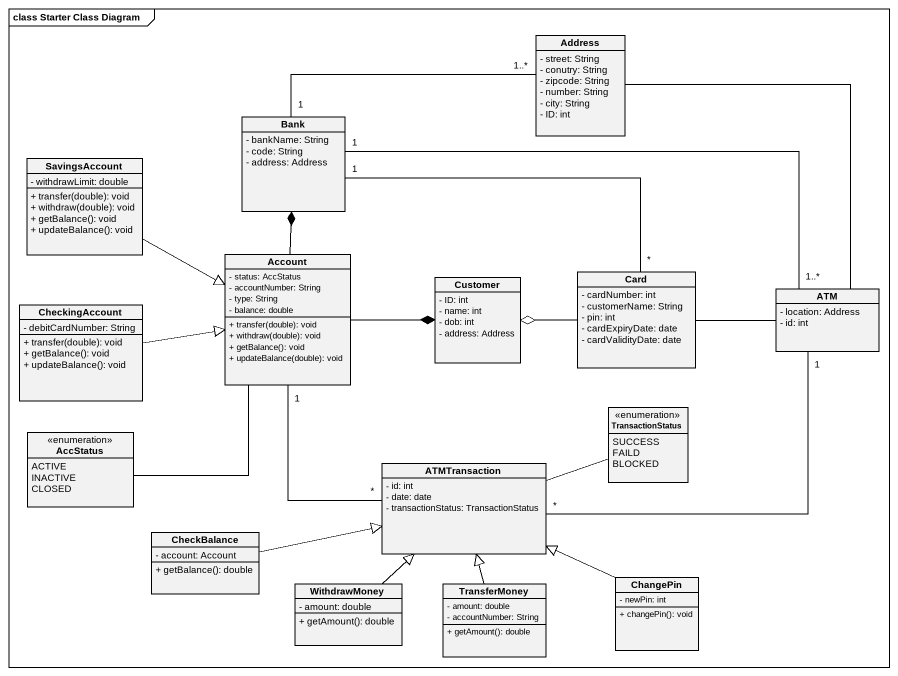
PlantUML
@startuml
mainframe class Starter Class Diagram
hide circle
hide empty members
skinparam classAttributeIconSize 0
class Address {
  - street: String
  - conutry: String
  - zipcode: String
  - number: String
  - city: String
  - ID: int
}
class Bank {
  - bankName: String
  - code: String
  - address: Address
}
class SavingsAccount {
  - withdrawLimit: double
  + transfer(double): void
  + withdraw(double): void
  + getBalance(): void
  + updateBalance(): void
}
class Account {
  - status: AccStatus
  - accountNumber: String
  - type: String
  - balance: double
  + transfer(double): void
  + withdraw(double): void
  + getBalance(): void
  + updateBalance(double): void
}
class CheckingAccount {
  - debitCardNumber: String
  + transfer(double): void
  + getBalance(): void
  + updateBalance(): void
}
class Customer {
  - ID: int
  - name: int
  - dob: int
  - address: Address
}
class "Card" as Card_ {
  - cardNumber: int
  - customerName: String
  - pin: int
  - cardExpiryDate: date
  - cardValidityDate: date
}
class ATM {
  - location: Address
  - id: int
}
enum TransactionStatus {
  SUCCESS
  FAILD
  BLOCKED
}
enum AccStatus {
  ACTIVE
  INACTIVE
  CLOSED
}
class ATMTransaction {
  - id: int
  - date: date
  - transactionStatus: TransactionStatus
}
class CheckBalance {
  - account: Account
  + getBalance(): double
}
class WithdrawMoney {
  - amount: double
  + getAmount(): double
}
class TransferMoney {
  - amount: double
  - accountNumber: String
  + getAmount(): double
}
class ChangePin {
  - newPin: int
  + changePin(): void
}
Address -- ATM
Bank "1" -right- "1..*" Address
Bank "1" -right- "*" Card_
Bank "1" -right- "1..*" ATM
SavingsAccount -right-|> Account
Account -up-* Bank
Account -right-* Customer
Account "1" -- "*" ATMTransaction
CheckingAccount -right-|> Account
Card_ -left-o Customer
Card_ -right- ATM
ATM "1" -left- "*" ATMTransaction
AccStatus -up- Account
ATMTransaction -right- TransactionStatus
CheckBalance -right-|> ATMTransaction
WithdrawMoney -up-|> ATMTransaction
TransferMoney -up-|> ATMTransaction
ChangePin -left-|> ATMTransaction
@enduml
